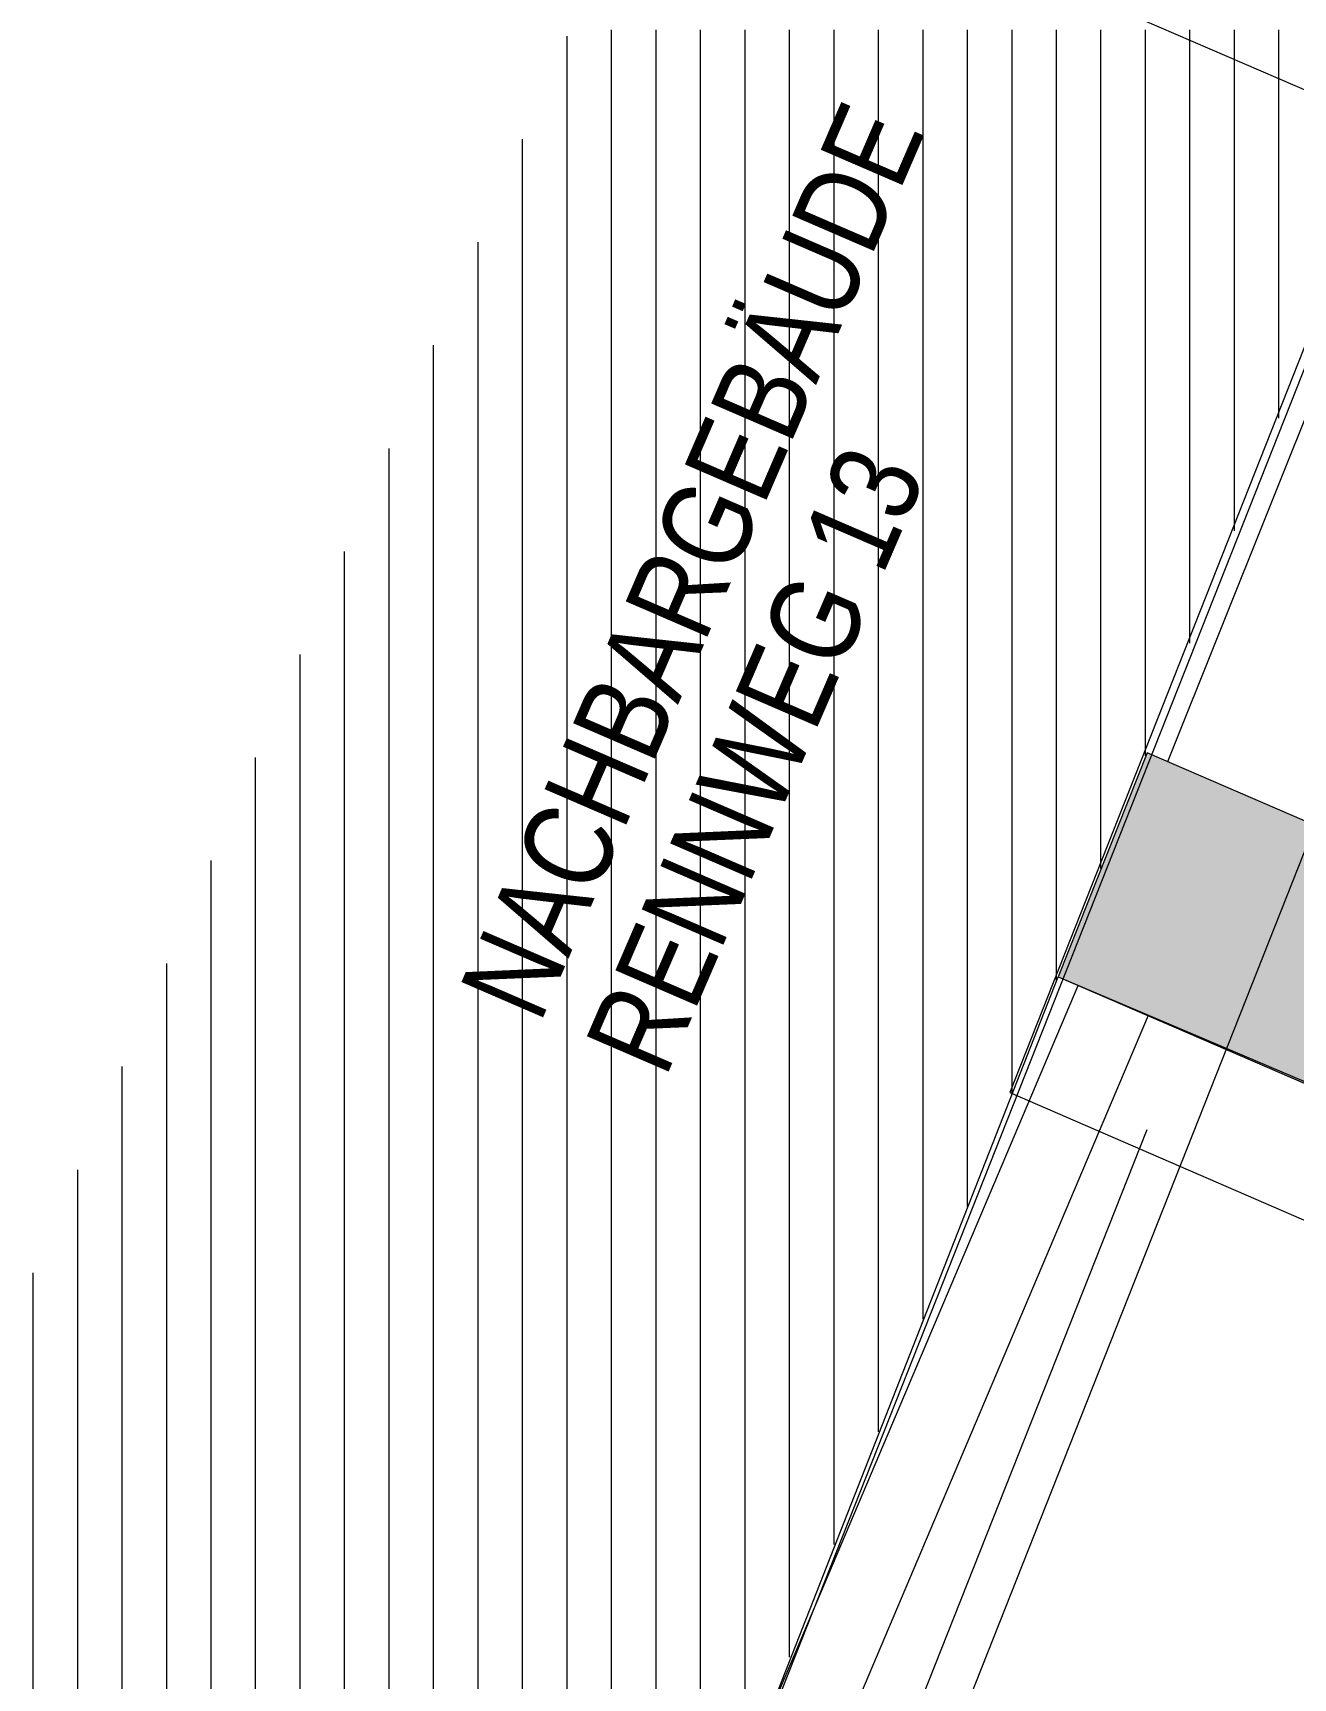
# Model space of a CAD drawing. Header units: millimetres. Extents: x 12535370 to 12566104, y 356204400 to 356234587.
# Drawn here: x 12538398 to 12541231, y 356216481 to 356220176 of the extents above; entities that cross this region are included whole.
import ezdxf
from ezdxf.enums import TextEntityAlignment as Align

# ---------------------------------------------------------------- set-up
doc = ezdxf.new("R2010")
doc.units = ezdxf.units.MM
doc.header["$MEASUREMENT"] = 0
doc.linetypes.add('Dot & Dashed', pattern=[6702.78, 3527.78, -1763.89, 0, -1411.11])
for name, color, linetype in [('New_015 Innenwände', 7, 'Continuous'), ('New_035 Decken', 7, 'Continuous'), ('New_045 Dachkonstruktionen', 7, 'Continuous'), ('New_290 Raster _ Achsen', 7, 'Continuous')]:
    doc.layers.add(name, color=color, linetype=linetype)
for name, color, linetype, lineweight in [('New_015 Innenwände_Pen_No__1', 7, 'Continuous', 13), ('New_035 Decken_Pen_No__1', 7, 'Continuous', 13), ('New_045 Dachkonstruktionen_Pen_No__1', 7, 'Continuous', 13), ('New_255 Plangrafiken_Pen_No__1', 7, 'Continuous', 13), ('New_255 Plangrafiken_Pen_No__39', 8, 'Continuous', 13), ('New_290 Raster _ Achsen_Pen_No__108', 7, 'Continuous', 13)]:
    doc.layers.add(name, color=color, linetype=linetype, lineweight=lineweight)
doc.layers.add('New_255 Plangrafiken_Pen_No__38', color=253, linetype='Continuous', lineweight=13, true_color=0xa2a2a2)
doc.styles.add('GENERATED_STYLE_1', font='arial.ttf')
doc.styles.add('GENERATED_STYLE_2', font='arial.ttf', dxfattribs={"width": 0.8})

# ---------------------------------------------------------------- blocks, each defined once
blk = doc.blocks.new('Slab_1', base_point=(12543125.7, 356224199.6))
at = {"layer": 'New_035 Decken_Pen_No__1', "color": 7, "linetype": 'Continuous', "lineweight": 13, "flags": 128}
blk.add_lwpolyline([(12543125.7, 356224199.6), (12540594.4, 356217796.1), (12557109.9, 356210638.6), (12555849.5, 356218685.3), (12550386.1, 356221050.3), (12550289.5, 356221565.4), (12549847.3, 356224376.9), (12547550.8, 356225368.9), (12546427.5, 356222768.6)], close=True, dxfattribs=at)
blk = doc.blocks.new('Wall_1', base_point=(12539105, 356213987.7))
at = {"layer": 'New_015 Innenwände_Pen_No__1', "color": 7, "linetype": 'Continuous', "lineweight": 13, "flags": 128}
for points in [[(12544625.9, 356227939.6), (12539105, 356213987.7)], [(12539477, 356213840.5), (12544997.9, 356227792.4)]]:
    blk.add_lwpolyline(points, dxfattribs=at)
blk = doc.blocks.new('*X16', base_point=(12240439.2, 356160438.4))
at = {"layer": 'New_255 Plangrafiken_Pen_No__39', "color": 8, "linetype": 'Continuous', "lineweight": 13}
for p, q in [((12539698.2, 356220183.6), (12539698.2, 356219933.6)), ((12539698.2, 356220183.6), (12539698.2, 356219933.6)), ((12539798.2, 356220183.6), (12539798.2, 356219933.6)), ((12539798.2, 356220183.6), (12539798.2, 356219933.6)), ((12539898.2, 356220183.6), (12539898.2, 356219933.6)), ((12539898.2, 356220183.6), (12539898.2, 356219933.6)), ((12539998.2, 356220183.6), (12539998.2, 356219933.6)), ((12539998.2, 356220183.6), (12539998.2, 356219933.6)), ((12540098.2, 356220183.6), (12540098.2, 356219933.6)), ((12540098.2, 356220183.6), (12540098.2, 356219933.6)), ((12540198.2, 356220183.6), (12540198.2, 356219933.6)), ((12540198.2, 356220183.6), (12540198.2, 356219933.6)), ((12540298.2, 356220183.6), (12540298.2, 356219933.6)), ((12540298.2, 356220183.6), (12540298.2, 356219933.6)), ((12540398.2, 356220183.6), (12540398.2, 356219933.6)), ((12540398.2, 356220183.6), (12540398.2, 356219933.6)), ((12540498.2, 356220183.6), (12540498.2, 356219933.6)), ((12540498.2, 356220183.6), (12540498.2, 356219933.6)), ((12540598.2, 356220183.6), (12540598.2, 356219933.6)), ((12540598.2, 356220183.6), (12540598.2, 356219933.6)), ((12540698.2, 356220183.6), (12540698.2, 356219933.6)), ((12540698.2, 356220183.6), (12540698.2, 356219933.6)), ((12540798.2, 356220183.6), (12540798.2, 356219933.6)), ((12540798.2, 356220183.6), (12540798.2, 356219933.6)), ((12540898.2, 356220183.6), (12540898.2, 356219933.6)), ((12540898.2, 356220183.6), (12540898.2, 356219933.6)), ((12540998.2, 356220183.6), (12540998.2, 356219933.6)), ((12540998.2, 356220183.6), (12540998.2, 356219933.6)), ((12541098.2, 356220183.6), (12541098.2, 356219933.6)), ((12541098.2, 356220183.6), (12541098.2, 356219933.6)), ((12541198.2, 356220183.6), (12541198.2, 356219933.6)), ((12541198.2, 356220183.6), (12541198.2, 356219933.6)), ((12539598.2, 356220169.2), (12539598.2, 356219933.6)), ((12539598.2, 356220169.2), (12539598.2, 356219933.6)), ((12539498.2, 356219937.7), (12539498.2, 356219933.6)), ((12539498.2, 356219937.7), (12539498.2, 356219933.6)), ((12539498.2, 356219933.6), (12539498.2, 356219683.6)), ((12539498.2, 356219933.6), (12539498.2, 356219683.6)), ((12539598.2, 356219933.6), (12539598.2, 356219683.6)), ((12539598.2, 356219933.6), (12539598.2, 356219683.6)), ((12539698.2, 356219933.6), (12539698.2, 356219683.6)), ((12539698.2, 356219933.6), (12539698.2, 356219683.6)), ((12539798.2, 356219933.6), (12539798.2, 356219683.6)), ((12539798.2, 356219933.6), (12539798.2, 356219683.6)), ((12539898.2, 356219933.6), (12539898.2, 356219683.6)), ((12539898.2, 356219933.6), (12539898.2, 356219683.6)), ((12539998.2, 356219933.6), (12539998.2, 356219683.6)), ((12539998.2, 356219933.6), (12539998.2, 356219683.6)), ((12540098.2, 356219933.6), (12540098.2, 356219683.6)), ((12540098.2, 356219933.6), (12540098.2, 356219683.6)), ((12540198.2, 356219933.6), (12540198.2, 356219683.6)), ((12540198.2, 356219933.6), (12540198.2, 356219683.6)), ((12540298.2, 356219933.6), (12540298.2, 356219683.6)), ((12540298.2, 356219933.6), (12540298.2, 356219683.6)), ((12540398.2, 356219933.6), (12540398.2, 356219683.6)), ((12540398.2, 356219933.6), (12540398.2, 356219683.6)), ((12540498.2, 356219933.6), (12540498.2, 356219683.6)), ((12540498.2, 356219933.6), (12540498.2, 356219683.6)), ((12540598.2, 356219933.6), (12540598.2, 356219683.6)), ((12540598.2, 356219933.6), (12540598.2, 356219683.6)), ((12540698.2, 356219933.6), (12540698.2, 356219683.6)), ((12540698.2, 356219933.6), (12540698.2, 356219683.6)), ((12540798.2, 356219933.6), (12540798.2, 356219683.6)), ((12540798.2, 356219933.6), (12540798.2, 356219683.6)), ((12540898.2, 356219933.6), (12540898.2, 356219683.6)), ((12540898.2, 356219933.6), (12540898.2, 356219683.6)), ((12540998.2, 356219933.6), (12540998.2, 356219683.6)), ((12540998.2, 356219933.6), (12540998.2, 356219683.6)), ((12541098.2, 356219933.6), (12541098.2, 356219683.6)), ((12541098.2, 356219933.6), (12541098.2, 356219683.6)), ((12541198.2, 356219933.6), (12541198.2, 356219683.6)), ((12541198.2, 356219933.6), (12541198.2, 356219683.6)), ((12539398.2, 356219706.2), (12539398.2, 356219683.6)), ((12539398.2, 356219706.2), (12539398.2, 356219683.6)), ((12539398.2, 356219683.6), (12539398.2, 356219433.6)), ((12539398.2, 356219683.6), (12539398.2, 356219433.6)), ((12539498.2, 356219683.6), (12539498.2, 356219433.6)), ((12539498.2, 356219683.6), (12539498.2, 356219433.6)), ((12539598.2, 356219683.6), (12539598.2, 356219433.6)), ((12539598.2, 356219683.6), (12539598.2, 356219433.6)), ((12539698.2, 356219683.6), (12539698.2, 356219433.6)), ((12539698.2, 356219683.6), (12539698.2, 356219433.6)), ((12539798.2, 356219683.6), (12539798.2, 356219433.6)), ((12539798.2, 356219683.6), (12539798.2, 356219433.6)), ((12539898.2, 356219683.6), (12539898.2, 356219433.6)), ((12539898.2, 356219683.6), (12539898.2, 356219433.6)), ((12539998.2, 356219683.6), (12539998.2, 356219433.6)), ((12539998.2, 356219683.6), (12539998.2, 356219433.6)), ((12540098.2, 356219683.6), (12540098.2, 356219433.6)), ((12540098.2, 356219683.6), (12540098.2, 356219433.6)), ((12540198.2, 356219683.6), (12540198.2, 356219433.6)), ((12540198.2, 356219683.6), (12540198.2, 356219433.6)), ((12540298.2, 356219683.6), (12540298.2, 356219433.6)), ((12540298.2, 356219683.6), (12540298.2, 356219433.6)), ((12540398.2, 356219683.6), (12540398.2, 356219433.6)), ((12540398.2, 356219683.6), (12540398.2, 356219433.6)), ((12540498.2, 356219683.6), (12540498.2, 356219433.6)), ((12540498.2, 356219683.6), (12540498.2, 356219433.6)), ((12540598.2, 356219683.6), (12540598.2, 356219433.6)), ((12540598.2, 356219683.6), (12540598.2, 356219433.6)), ((12540698.2, 356219683.6), (12540698.2, 356219433.6)), ((12540698.2, 356219683.6), (12540698.2, 356219433.6)), ((12540798.2, 356219683.6), (12540798.2, 356219433.6)), ((12540798.2, 356219683.6), (12540798.2, 356219433.6)), ((12540898.2, 356219683.6), (12540898.2, 356219433.6)), ((12540898.2, 356219683.6), (12540898.2, 356219433.6)), ((12540998.2, 356219683.6), (12540998.2, 356219433.6)), ((12540998.2, 356219683.6), (12540998.2, 356219433.6)), ((12541098.2, 356219683.6), (12541098.2, 356219433.6)), ((12541098.2, 356219683.6), (12541098.2, 356219433.6)), ((12541198.2, 356219683.6), (12541198.2, 356219433.6)), ((12541198.2, 356219683.6), (12541198.2, 356219433.6)), ((12539298.2, 356219474.7), (12539298.2, 356219433.6)), ((12539298.2, 356219474.7), (12539298.2, 356219433.6)), ((12539298.2, 356219433.6), (12539298.2, 356219183.6)), ((12539298.2, 356219433.6), (12539298.2, 356219183.6)), ((12539398.2, 356219433.6), (12539398.2, 356219183.6)), ((12539398.2, 356219433.6), (12539398.2, 356219183.6)), ((12539498.2, 356219433.6), (12539498.2, 356219183.6)), ((12539498.2, 356219433.6), (12539498.2, 356219183.6)), ((12539598.2, 356219433.6), (12539598.2, 356219183.6)), ((12539598.2, 356219433.6), (12539598.2, 356219183.6)), ((12539698.2, 356219433.6), (12539698.2, 356219183.6)), ((12539698.2, 356219433.6), (12539698.2, 356219183.6)), ((12539798.2, 356219433.6), (12539798.2, 356219183.6)), ((12539798.2, 356219433.6), (12539798.2, 356219183.6)), ((12539898.2, 356219433.6), (12539898.2, 356219183.6)), ((12539898.2, 356219433.6), (12539898.2, 356219183.6)), ((12539998.2, 356219433.6), (12539998.2, 356219183.6)), ((12539998.2, 356219433.6), (12539998.2, 356219183.6)), ((12540098.2, 356219433.6), (12540098.2, 356219183.6)), ((12540098.2, 356219433.6), (12540098.2, 356219183.6)), ((12540198.2, 356219433.6), (12540198.2, 356219183.6)), ((12540198.2, 356219433.6), (12540198.2, 356219183.6)), ((12540298.2, 356219433.6), (12540298.2, 356219183.6)), ((12540298.2, 356219433.6), (12540298.2, 356219183.6)), ((12540398.2, 356219433.6), (12540398.2, 356219183.6)), ((12540398.2, 356219433.6), (12540398.2, 356219183.6)), ((12540498.2, 356219433.6), (12540498.2, 356219183.6)), ((12540498.2, 356219433.6), (12540498.2, 356219183.6)), ((12540598.2, 356219433.6), (12540598.2, 356219183.6)), ((12540598.2, 356219433.6), (12540598.2, 356219183.6)), ((12540698.2, 356219433.6), (12540698.2, 356219183.6)), ((12540698.2, 356219433.6), (12540698.2, 356219183.6)), ((12540798.2, 356219433.6), (12540798.2, 356219183.6)), ((12540798.2, 356219433.6), (12540798.2, 356219183.6)), ((12540898.2, 356219433.6), (12540898.2, 356219183.6)), ((12540898.2, 356219433.6), (12540898.2, 356219183.6)), ((12540998.2, 356219433.6), (12540998.2, 356219183.6)), ((12540998.2, 356219433.6), (12540998.2, 356219183.6)), ((12541098.2, 356219433.6), (12541098.2, 356219183.6)), ((12541098.2, 356219433.6), (12541098.2, 356219183.6)), ((12541198.2, 356219433.6), (12541198.2, 356219311.3)), ((12541198.2, 356219433.6), (12541198.2, 356219311.3)), ((12539198.2, 356219243.2), (12539198.2, 356219183.6)), ((12539198.2, 356219243.2), (12539198.2, 356219183.6)), ((12539198.2, 356219183.6), (12539198.2, 356218933.6)), ((12539198.2, 356219183.6), (12539198.2, 356218933.6)), ((12539298.2, 356219183.6), (12539298.2, 356218933.6)), ((12539298.2, 356219183.6), (12539298.2, 356218933.6)), ((12539398.2, 356219183.6), (12539398.2, 356218933.6)), ((12539398.2, 356219183.6), (12539398.2, 356218933.6)), ((12539498.2, 356219183.6), (12539498.2, 356218933.6)), ((12539498.2, 356219183.6), (12539498.2, 356218933.6)), ((12539598.2, 356219183.6), (12539598.2, 356218933.6)), ((12539598.2, 356219183.6), (12539598.2, 356218933.6)), ((12539698.2, 356219183.6), (12539698.2, 356218933.6)), ((12539698.2, 356219183.6), (12539698.2, 356218933.6)), ((12539798.2, 356219183.6), (12539798.2, 356218933.6)), ((12539798.2, 356219183.6), (12539798.2, 356218933.6)), ((12539898.2, 356219183.6), (12539898.2, 356218933.6)), ((12539898.2, 356219183.6), (12539898.2, 356218933.6)), ((12539998.2, 356219183.6), (12539998.2, 356218933.6)), ((12539998.2, 356219183.6), (12539998.2, 356218933.6)), ((12540098.2, 356219183.6), (12540098.2, 356218933.6)), ((12540098.2, 356219183.6), (12540098.2, 356218933.6)), ((12540198.2, 356219183.6), (12540198.2, 356218933.6)), ((12540198.2, 356219183.6), (12540198.2, 356218933.6)), ((12540298.2, 356219183.6), (12540298.2, 356218933.6)), ((12540298.2, 356219183.6), (12540298.2, 356218933.6)), ((12540398.2, 356219183.6), (12540398.2, 356218933.6)), ((12540398.2, 356219183.6), (12540398.2, 356218933.6)), ((12540498.2, 356219183.6), (12540498.2, 356218933.6)), ((12540498.2, 356219183.6), (12540498.2, 356218933.6)), ((12540598.2, 356219183.6), (12540598.2, 356218933.6)), ((12540598.2, 356219183.6), (12540598.2, 356218933.6)), ((12540698.2, 356219183.6), (12540698.2, 356218933.6)), ((12540698.2, 356219183.6), (12540698.2, 356218933.6)), ((12540798.2, 356219183.6), (12540798.2, 356218933.6)), ((12540798.2, 356219183.6), (12540798.2, 356218933.6)), ((12540898.2, 356219183.6), (12540898.2, 356218933.6)), ((12540898.2, 356219183.6), (12540898.2, 356218933.6)), ((12540998.2, 356219183.6), (12540998.2, 356218933.6)), ((12540998.2, 356219183.6), (12540998.2, 356218933.6)), ((12541098.2, 356219183.6), (12541098.2, 356219058.2)), ((12541098.2, 356219183.6), (12541098.2, 356219058.2)), ((12539098.2, 356219011.7), (12539098.2, 356218933.6)), ((12539098.2, 356219011.7), (12539098.2, 356218933.6)), ((12539098.2, 356218933.6), (12539098.2, 356218683.6)), ((12539098.2, 356218933.6), (12539098.2, 356218683.6)), ((12539198.2, 356218933.6), (12539198.2, 356218683.6)), ((12539198.2, 356218933.6), (12539198.2, 356218683.6)), ((12539298.2, 356218933.6), (12539298.2, 356218683.6)), ((12539298.2, 356218933.6), (12539298.2, 356218683.6)), ((12539398.2, 356218933.6), (12539398.2, 356218683.6)), ((12539398.2, 356218933.6), (12539398.2, 356218683.6)), ((12539498.2, 356218933.6), (12539498.2, 356218683.6)), ((12539498.2, 356218933.6), (12539498.2, 356218683.6)), ((12539598.2, 356218933.6), (12539598.2, 356218683.6)), ((12539598.2, 356218933.6), (12539598.2, 356218683.6)), ((12539698.2, 356218933.6), (12539698.2, 356218683.6)), ((12539698.2, 356218933.6), (12539698.2, 356218683.6)), ((12539798.2, 356218933.6), (12539798.2, 356218683.6)), ((12539798.2, 356218933.6), (12539798.2, 356218683.6)), ((12539898.2, 356218933.6), (12539898.2, 356218683.6)), ((12539898.2, 356218933.6), (12539898.2, 356218683.6)), ((12539998.2, 356218933.6), (12539998.2, 356218683.6)), ((12539998.2, 356218933.6), (12539998.2, 356218683.6)), ((12540098.2, 356218933.6), (12540098.2, 356218683.6)), ((12540098.2, 356218933.6), (12540098.2, 356218683.6)), ((12540198.2, 356218933.6), (12540198.2, 356218683.6)), ((12540198.2, 356218933.6), (12540198.2, 356218683.6)), ((12540298.2, 356218933.6), (12540298.2, 356218683.6)), ((12540298.2, 356218933.6), (12540298.2, 356218683.6)), ((12540398.2, 356218933.6), (12540398.2, 356218683.6)), ((12540398.2, 356218933.6), (12540398.2, 356218683.6)), ((12540498.2, 356218933.6), (12540498.2, 356218683.6)), ((12540498.2, 356218933.6), (12540498.2, 356218683.6)), ((12540598.2, 356218933.6), (12540598.2, 356218683.6)), ((12540598.2, 356218933.6), (12540598.2, 356218683.6)), ((12540698.2, 356218933.6), (12540698.2, 356218683.6)), ((12540698.2, 356218933.6), (12540698.2, 356218683.6)), ((12540798.2, 356218933.6), (12540798.2, 356218683.6)), ((12540798.2, 356218933.6), (12540798.2, 356218683.6)), ((12540898.2, 356218933.6), (12540898.2, 356218683.6)), ((12540898.2, 356218933.6), (12540898.2, 356218683.6)), ((12540998.2, 356218933.6), (12540998.2, 356218805.2)), ((12540998.2, 356218933.6), (12540998.2, 356218805.2)), ((12538998.2, 356218780.2), (12538998.2, 356218683.6)), ((12538998.2, 356218780.2), (12538998.2, 356218683.6)), ((12538998.2, 356218683.6), (12538998.2, 356218433.6)), ((12538998.2, 356218683.6), (12538998.2, 356218433.6)), ((12539098.2, 356218683.6), (12539098.2, 356218433.6)), ((12539098.2, 356218683.6), (12539098.2, 356218433.6)), ((12539198.2, 356218683.6), (12539198.2, 356218433.6)), ((12539198.2, 356218683.6), (12539198.2, 356218433.6)), ((12539298.2, 356218683.6), (12539298.2, 356218433.6)), ((12539298.2, 356218683.6), (12539298.2, 356218433.6)), ((12539398.2, 356218683.6), (12539398.2, 356218433.6)), ((12539398.2, 356218683.6), (12539398.2, 356218433.6)), ((12539498.2, 356218683.6), (12539498.2, 356218433.6)), ((12539498.2, 356218683.6), (12539498.2, 356218433.6)), ((12539598.2, 356218683.6), (12539598.2, 356218433.6)), ((12539598.2, 356218683.6), (12539598.2, 356218433.6)), ((12539698.2, 356218683.6), (12539698.2, 356218433.6)), ((12539698.2, 356218683.6), (12539698.2, 356218433.6)), ((12539798.2, 356218683.6), (12539798.2, 356218433.6)), ((12539798.2, 356218683.6), (12539798.2, 356218433.6)), ((12539898.2, 356218683.6), (12539898.2, 356218433.6)), ((12539898.2, 356218683.6), (12539898.2, 356218433.6)), ((12539998.2, 356218683.6), (12539998.2, 356218433.6)), ((12539998.2, 356218683.6), (12539998.2, 356218433.6)), ((12540098.2, 356218683.6), (12540098.2, 356218433.6)), ((12540098.2, 356218683.6), (12540098.2, 356218433.6)), ((12540198.2, 356218683.6), (12540198.2, 356218433.6)), ((12540198.2, 356218683.6), (12540198.2, 356218433.6)), ((12540298.2, 356218683.6), (12540298.2, 356218433.6)), ((12540298.2, 356218683.6), (12540298.2, 356218433.6)), ((12540398.2, 356218683.6), (12540398.2, 356218433.6)), ((12540398.2, 356218683.6), (12540398.2, 356218433.6)), ((12540498.2, 356218683.6), (12540498.2, 356218433.6)), ((12540498.2, 356218683.6), (12540498.2, 356218433.6)), ((12540598.2, 356218683.6), (12540598.2, 356218433.6)), ((12540598.2, 356218683.6), (12540598.2, 356218433.6)), ((12540698.2, 356218683.6), (12540698.2, 356218433.6)), ((12540698.2, 356218683.6), (12540698.2, 356218433.6)), ((12540798.2, 356218683.6), (12540798.2, 356218433.6)), ((12540798.2, 356218683.6), (12540798.2, 356218433.6)), ((12540898.2, 356218683.6), (12540898.2, 356218552.1)), ((12540898.2, 356218683.6), (12540898.2, 356218552.1)), ((12538898.2, 356218548.7), (12538898.2, 356218433.6)), ((12538898.2, 356218548.7), (12538898.2, 356218433.6)), ((12538898.2, 356218433.6), (12538898.2, 356218183.6)), ((12538898.2, 356218433.6), (12538898.2, 356218183.6)), ((12538998.2, 356218433.6), (12538998.2, 356218183.6)), ((12538998.2, 356218433.6), (12538998.2, 356218183.6)), ((12539098.2, 356218433.6), (12539098.2, 356218183.6)), ((12539098.2, 356218433.6), (12539098.2, 356218183.6)), ((12539198.2, 356218433.6), (12539198.2, 356218183.6)), ((12539198.2, 356218433.6), (12539198.2, 356218183.6)), ((12539298.2, 356218433.6), (12539298.2, 356218183.6)), ((12539298.2, 356218433.6), (12539298.2, 356218183.6)), ((12539398.2, 356218433.6), (12539398.2, 356218183.6)), ((12539398.2, 356218433.6), (12539398.2, 356218183.6)), ((12539498.2, 356218433.6), (12539498.2, 356218183.6)), ((12539498.2, 356218433.6), (12539498.2, 356218183.6)), ((12539598.2, 356218433.6), (12539598.2, 356218183.6)), ((12539598.2, 356218433.6), (12539598.2, 356218183.6)), ((12539698.2, 356218433.6), (12539698.2, 356218183.6)), ((12539698.2, 356218433.6), (12539698.2, 356218183.6)), ((12539798.2, 356218433.6), (12539798.2, 356218183.6)), ((12539798.2, 356218433.6), (12539798.2, 356218183.6)), ((12539898.2, 356218433.6), (12539898.2, 356218183.6)), ((12539898.2, 356218433.6), (12539898.2, 356218183.6)), ((12539998.2, 356218433.6), (12539998.2, 356218183.6)), ((12539998.2, 356218433.6), (12539998.2, 356218183.6)), ((12540098.2, 356218433.6), (12540098.2, 356218183.6)), ((12540098.2, 356218433.6), (12540098.2, 356218183.6)), ((12540198.2, 356218433.6), (12540198.2, 356218183.6)), ((12540198.2, 356218433.6), (12540198.2, 356218183.6)), ((12540298.2, 356218433.6), (12540298.2, 356218183.6)), ((12540298.2, 356218433.6), (12540298.2, 356218183.6)), ((12540398.2, 356218433.6), (12540398.2, 356218183.6)), ((12540398.2, 356218433.6), (12540398.2, 356218183.6)), ((12540498.2, 356218433.6), (12540498.2, 356218183.6)), ((12540498.2, 356218433.6), (12540498.2, 356218183.6)), ((12540598.2, 356218433.6), (12540598.2, 356218183.6)), ((12540598.2, 356218433.6), (12540598.2, 356218183.6)), ((12540698.2, 356218433.6), (12540698.2, 356218183.6)), ((12540698.2, 356218433.6), (12540698.2, 356218183.6)), ((12540798.2, 356218433.6), (12540798.2, 356218299.1)), ((12540798.2, 356218433.6), (12540798.2, 356218299.1)), ((12538798.2, 356218317.2), (12538798.2, 356218183.6)), ((12538798.2, 356218317.2), (12538798.2, 356218183.6)), ((12538798.2, 356218183.6), (12538798.2, 356217933.6)), ((12538798.2, 356218183.6), (12538798.2, 356217933.6)), ((12538898.2, 356218183.6), (12538898.2, 356217933.6)), ((12538898.2, 356218183.6), (12538898.2, 356217933.6)), ((12538998.2, 356218183.6), (12538998.2, 356217933.6)), ((12538998.2, 356218183.6), (12538998.2, 356217933.6)), ((12539098.2, 356218183.6), (12539098.2, 356217933.6)), ((12539098.2, 356218183.6), (12539098.2, 356217933.6)), ((12539198.2, 356218183.6), (12539198.2, 356217933.6)), ((12539198.2, 356218183.6), (12539198.2, 356217933.6)), ((12539298.2, 356218183.6), (12539298.2, 356217933.6)), ((12539298.2, 356218183.6), (12539298.2, 356217933.6)), ((12539398.2, 356218183.6), (12539398.2, 356217933.6)), ((12539398.2, 356218183.6), (12539398.2, 356217933.6)), ((12539498.2, 356218183.6), (12539498.2, 356217933.6)), ((12539498.2, 356218183.6), (12539498.2, 356217933.6)), ((12539598.2, 356218183.6), (12539598.2, 356217933.6)), ((12539598.2, 356218183.6), (12539598.2, 356217933.6)), ((12539698.2, 356218183.6), (12539698.2, 356217933.6)), ((12539698.2, 356218183.6), (12539698.2, 356217933.6)), ((12539798.2, 356218183.6), (12539798.2, 356217933.6)), ((12539798.2, 356218183.6), (12539798.2, 356217933.6)), ((12539898.2, 356218183.6), (12539898.2, 356217933.6)), ((12539898.2, 356218183.6), (12539898.2, 356217933.6)), ((12539998.2, 356218183.6), (12539998.2, 356217933.6)), ((12539998.2, 356218183.6), (12539998.2, 356217933.6)), ((12540098.2, 356218183.6), (12540098.2, 356217933.6)), ((12540098.2, 356218183.6), (12540098.2, 356217933.6)), ((12540198.2, 356218183.6), (12540198.2, 356217933.6)), ((12540198.2, 356218183.6), (12540198.2, 356217933.6)), ((12540298.2, 356218183.6), (12540298.2, 356217933.6)), ((12540298.2, 356218183.6), (12540298.2, 356217933.6)), ((12540398.2, 356218183.6), (12540398.2, 356217933.6)), ((12540398.2, 356218183.6), (12540398.2, 356217933.6)), ((12540498.2, 356218183.6), (12540498.2, 356217933.6)), ((12540498.2, 356218183.6), (12540498.2, 356217933.6)), ((12540598.2, 356218183.6), (12540598.2, 356217933.6)), ((12540598.2, 356218183.6), (12540598.2, 356217933.6)), ((12540698.2, 356218183.6), (12540698.2, 356218046)), ((12540698.2, 356218183.6), (12540698.2, 356218046)), ((12538698.2, 356218085.7), (12538698.2, 356217933.6)), ((12538698.2, 356218085.7), (12538698.2, 356217933.6)), ((12538698.2, 356217933.6), (12538698.2, 356217683.6)), ((12538698.2, 356217933.6), (12538698.2, 356217683.6)), ((12538798.2, 356217933.6), (12538798.2, 356217683.6)), ((12538798.2, 356217933.6), (12538798.2, 356217683.6)), ((12538898.2, 356217933.6), (12538898.2, 356217683.6)), ((12538898.2, 356217933.6), (12538898.2, 356217683.6)), ((12538998.2, 356217933.6), (12538998.2, 356217683.6)), ((12538998.2, 356217933.6), (12538998.2, 356217683.6)), ((12539098.2, 356217933.6), (12539098.2, 356217683.6)), ((12539098.2, 356217933.6), (12539098.2, 356217683.6)), ((12539198.2, 356217933.6), (12539198.2, 356217683.6)), ((12539198.2, 356217933.6), (12539198.2, 356217683.6)), ((12539298.2, 356217933.6), (12539298.2, 356217683.6)), ((12539298.2, 356217933.6), (12539298.2, 356217683.6)), ((12539398.2, 356217933.6), (12539398.2, 356217683.6)), ((12539398.2, 356217933.6), (12539398.2, 356217683.6)), ((12539498.2, 356217933.6), (12539498.2, 356217683.6)), ((12539498.2, 356217933.6), (12539498.2, 356217683.6)), ((12539598.2, 356217933.6), (12539598.2, 356217683.6)), ((12539598.2, 356217933.6), (12539598.2, 356217683.6)), ((12539698.2, 356217933.6), (12539698.2, 356217683.6)), ((12539698.2, 356217933.6), (12539698.2, 356217683.6)), ((12539798.2, 356217933.6), (12539798.2, 356217683.6)), ((12539798.2, 356217933.6), (12539798.2, 356217683.6)), ((12539898.2, 356217933.6), (12539898.2, 356217683.6)), ((12539898.2, 356217933.6), (12539898.2, 356217683.6)), ((12539998.2, 356217933.6), (12539998.2, 356217683.6)), ((12539998.2, 356217933.6), (12539998.2, 356217683.6)), ((12540098.2, 356217933.6), (12540098.2, 356217683.6)), ((12540098.2, 356217933.6), (12540098.2, 356217683.6)), ((12540198.2, 356217933.6), (12540198.2, 356217683.6)), ((12540198.2, 356217933.6), (12540198.2, 356217683.6)), ((12540298.2, 356217933.6), (12540298.2, 356217683.6)), ((12540298.2, 356217933.6), (12540298.2, 356217683.6)), ((12540398.2, 356217933.6), (12540398.2, 356217683.6)), ((12540398.2, 356217933.6), (12540398.2, 356217683.6)), ((12540498.2, 356217933.6), (12540498.2, 356217683.6)), ((12540498.2, 356217933.6), (12540498.2, 356217683.6)), ((12540598.2, 356217933.6), (12540598.2, 356217793)), ((12540598.2, 356217933.6), (12540598.2, 356217793)), ((12538598.2, 356217854.3), (12538598.2, 356217683.6)), ((12538598.2, 356217854.3), (12538598.2, 356217683.6)), ((12538598.2, 356217683.6), (12538598.2, 356217433.6)), ((12538598.2, 356217683.6), (12538598.2, 356217433.6)), ((12538698.2, 356217683.6), (12538698.2, 356217433.6)), ((12538698.2, 356217683.6), (12538698.2, 356217433.6)), ((12538798.2, 356217683.6), (12538798.2, 356217433.6)), ((12538798.2, 356217683.6), (12538798.2, 356217433.6)), ((12538898.2, 356217683.6), (12538898.2, 356217433.6)), ((12538898.2, 356217683.6), (12538898.2, 356217433.6)), ((12538998.2, 356217683.6), (12538998.2, 356217433.6)), ((12538998.2, 356217683.6), (12538998.2, 356217433.6)), ((12539098.2, 356217683.6), (12539098.2, 356217433.6)), ((12539098.2, 356217683.6), (12539098.2, 356217433.6)), ((12539198.2, 356217683.6), (12539198.2, 356217433.6)), ((12539198.2, 356217683.6), (12539198.2, 356217433.6)), ((12539298.2, 356217683.6), (12539298.2, 356217433.6)), ((12539298.2, 356217683.6), (12539298.2, 356217433.6)), ((12539398.2, 356217683.6), (12539398.2, 356217433.6)), ((12539398.2, 356217683.6), (12539398.2, 356217433.6)), ((12539498.2, 356217683.6), (12539498.2, 356217433.6)), ((12539498.2, 356217683.6), (12539498.2, 356217433.6)), ((12539598.2, 356217683.6), (12539598.2, 356217433.6)), ((12539598.2, 356217683.6), (12539598.2, 356217433.6)), ((12539698.2, 356217683.6), (12539698.2, 356217433.6)), ((12539698.2, 356217683.6), (12539698.2, 356217433.6)), ((12539798.2, 356217683.6), (12539798.2, 356217433.6)), ((12539798.2, 356217683.6), (12539798.2, 356217433.6)), ((12539898.2, 356217683.6), (12539898.2, 356217433.6)), ((12539898.2, 356217683.6), (12539898.2, 356217433.6)), ((12539998.2, 356217683.6), (12539998.2, 356217433.6)), ((12539998.2, 356217683.6), (12539998.2, 356217433.6)), ((12540098.2, 356217683.6), (12540098.2, 356217433.6)), ((12540098.2, 356217683.6), (12540098.2, 356217433.6)), ((12540198.2, 356217683.6), (12540198.2, 356217433.6)), ((12540198.2, 356217683.6), (12540198.2, 356217433.6)), ((12540298.2, 356217683.6), (12540298.2, 356217433.6)), ((12540298.2, 356217683.6), (12540298.2, 356217433.6)), ((12540398.2, 356217683.6), (12540398.2, 356217433.6)), ((12540398.2, 356217683.6), (12540398.2, 356217433.6)), ((12540498.2, 356217683.6), (12540498.2, 356217539.9)), ((12540498.2, 356217683.6), (12540498.2, 356217539.9)), ((12538498.2, 356217622.8), (12538498.2, 356217433.6)), ((12538498.2, 356217622.8), (12538498.2, 356217433.6)), ((12538498.2, 356217433.6), (12538498.2, 356217183.6)), ((12538498.2, 356217433.6), (12538498.2, 356217183.6)), ((12538598.2, 356217433.6), (12538598.2, 356217183.6)), ((12538598.2, 356217433.6), (12538598.2, 356217183.6)), ((12538698.2, 356217433.6), (12538698.2, 356217183.6)), ((12538698.2, 356217433.6), (12538698.2, 356217183.6)), ((12538798.2, 356217433.6), (12538798.2, 356217183.6)), ((12538798.2, 356217433.6), (12538798.2, 356217183.6)), ((12538898.2, 356217433.6), (12538898.2, 356217183.6)), ((12538898.2, 356217433.6), (12538898.2, 356217183.6)), ((12538998.2, 356217433.6), (12538998.2, 356217183.6)), ((12538998.2, 356217433.6), (12538998.2, 356217183.6)), ((12539098.2, 356217433.6), (12539098.2, 356217183.6)), ((12539098.2, 356217433.6), (12539098.2, 356217183.6)), ((12539198.2, 356217433.6), (12539198.2, 356217183.6)), ((12539198.2, 356217433.6), (12539198.2, 356217183.6)), ((12539298.2, 356217433.6), (12539298.2, 356217183.6)), ((12539298.2, 356217433.6), (12539298.2, 356217183.6)), ((12539398.2, 356217433.6), (12539398.2, 356217183.6)), ((12539398.2, 356217433.6), (12539398.2, 356217183.6)), ((12539498.2, 356217433.6), (12539498.2, 356217183.6)), ((12539498.2, 356217433.6), (12539498.2, 356217183.6)), ((12539598.2, 356217433.6), (12539598.2, 356217183.6)), ((12539598.2, 356217433.6), (12539598.2, 356217183.6)), ((12539698.2, 356217433.6), (12539698.2, 356217183.6)), ((12539698.2, 356217433.6), (12539698.2, 356217183.6)), ((12539798.2, 356217433.6), (12539798.2, 356217183.6)), ((12539798.2, 356217433.6), (12539798.2, 356217183.6)), ((12539898.2, 356217433.6), (12539898.2, 356217183.6)), ((12539898.2, 356217433.6), (12539898.2, 356217183.6)), ((12539998.2, 356217433.6), (12539998.2, 356217183.6)), ((12539998.2, 356217433.6), (12539998.2, 356217183.6)), ((12540098.2, 356217433.6), (12540098.2, 356217183.6)), ((12540098.2, 356217433.6), (12540098.2, 356217183.6)), ((12540198.2, 356217433.6), (12540198.2, 356217183.6)), ((12540198.2, 356217433.6), (12540198.2, 356217183.6)), ((12540298.2, 356217433.6), (12540298.2, 356217183.6)), ((12540298.2, 356217433.6), (12540298.2, 356217183.6)), ((12540398.2, 356217433.6), (12540398.2, 356217286.9)), ((12540398.2, 356217433.6), (12540398.2, 356217286.9)), ((12538398.2, 356217391.3), (12538398.2, 356217183.6)), ((12538398.2, 356217391.3), (12538398.2, 356217183.6)), ((12538398.2, 356217183.6), (12538398.2, 356216933.6)), ((12538398.2, 356217183.6), (12538398.2, 356216933.6)), ((12538498.2, 356217183.6), (12538498.2, 356216933.6)), ((12538498.2, 356217183.6), (12538498.2, 356216933.6)), ((12538598.2, 356217183.6), (12538598.2, 356216933.6)), ((12538598.2, 356217183.6), (12538598.2, 356216933.6)), ((12538698.2, 356217183.6), (12538698.2, 356216933.6)), ((12538698.2, 356217183.6), (12538698.2, 356216933.6)), ((12538798.2, 356217183.6), (12538798.2, 356216933.6)), ((12538798.2, 356217183.6), (12538798.2, 356216933.6)), ((12538898.2, 356217183.6), (12538898.2, 356216933.6)), ((12538898.2, 356217183.6), (12538898.2, 356216933.6)), ((12538998.2, 356217183.6), (12538998.2, 356216933.6)), ((12538998.2, 356217183.6), (12538998.2, 356216933.6)), ((12539098.2, 356217183.6), (12539098.2, 356216933.6)), ((12539098.2, 356217183.6), (12539098.2, 356216933.6)), ((12539198.2, 356217183.6), (12539198.2, 356216933.6)), ((12539198.2, 356217183.6), (12539198.2, 356216933.6)), ((12539298.2, 356217183.6), (12539298.2, 356216933.6)), ((12539298.2, 356217183.6), (12539298.2, 356216933.6)), ((12539398.2, 356217183.6), (12539398.2, 356216933.6)), ((12539398.2, 356217183.6), (12539398.2, 356216933.6)), ((12539498.2, 356217183.6), (12539498.2, 356216933.6)), ((12539498.2, 356217183.6), (12539498.2, 356216933.6)), ((12539598.2, 356217183.6), (12539598.2, 356216933.6)), ((12539598.2, 356217183.6), (12539598.2, 356216933.6)), ((12539698.2, 356217183.6), (12539698.2, 356216933.6)), ((12539698.2, 356217183.6), (12539698.2, 356216933.6)), ((12539798.2, 356217183.6), (12539798.2, 356216933.6)), ((12539798.2, 356217183.6), (12539798.2, 356216933.6)), ((12539898.2, 356217183.6), (12539898.2, 356216933.6)), ((12539898.2, 356217183.6), (12539898.2, 356216933.6)), ((12539998.2, 356217183.6), (12539998.2, 356216933.6)), ((12539998.2, 356217183.6), (12539998.2, 356216933.6)), ((12540098.2, 356217183.6), (12540098.2, 356216933.6)), ((12540098.2, 356217183.6), (12540098.2, 356216933.6)), ((12540198.2, 356217183.6), (12540198.2, 356216933.6)), ((12540198.2, 356217183.6), (12540198.2, 356216933.6)), ((12540298.2, 356217183.6), (12540298.2, 356217033.8)), ((12540298.2, 356217183.6), (12540298.2, 356217033.8)), ((12538398.2, 356216933.6), (12538398.2, 356216683.6)), ((12538398.2, 356216933.6), (12538398.2, 356216683.6)), ((12538498.2, 356216933.6), (12538498.2, 356216683.6)), ((12538498.2, 356216933.6), (12538498.2, 356216683.6)), ((12538598.2, 356216933.6), (12538598.2, 356216683.6)), ((12538598.2, 356216933.6), (12538598.2, 356216683.6)), ((12538698.2, 356216933.6), (12538698.2, 356216683.6)), ((12538698.2, 356216933.6), (12538698.2, 356216683.6)), ((12538798.2, 356216933.6), (12538798.2, 356216683.6)), ((12538798.2, 356216933.6), (12538798.2, 356216683.6)), ((12538898.2, 356216933.6), (12538898.2, 356216683.6)), ((12538898.2, 356216933.6), (12538898.2, 356216683.6)), ((12538998.2, 356216933.6), (12538998.2, 356216683.6)), ((12538998.2, 356216933.6), (12538998.2, 356216683.6)), ((12539098.2, 356216933.6), (12539098.2, 356216683.6)), ((12539098.2, 356216933.6), (12539098.2, 356216683.6)), ((12539198.2, 356216933.6), (12539198.2, 356216683.6)), ((12539198.2, 356216933.6), (12539198.2, 356216683.6)), ((12539298.2, 356216933.6), (12539298.2, 356216683.6)), ((12539298.2, 356216933.6), (12539298.2, 356216683.6)), ((12539398.2, 356216933.6), (12539398.2, 356216683.6)), ((12539398.2, 356216933.6), (12539398.2, 356216683.6)), ((12539498.2, 356216933.6), (12539498.2, 356216683.6)), ((12539498.2, 356216933.6), (12539498.2, 356216683.6)), ((12539598.2, 356216933.6), (12539598.2, 356216683.6)), ((12539598.2, 356216933.6), (12539598.2, 356216683.6)), ((12539698.2, 356216933.6), (12539698.2, 356216683.6)), ((12539698.2, 356216933.6), (12539698.2, 356216683.6)), ((12539798.2, 356216933.6), (12539798.2, 356216683.6)), ((12539798.2, 356216933.6), (12539798.2, 356216683.6)), ((12539898.2, 356216933.6), (12539898.2, 356216683.6)), ((12539898.2, 356216933.6), (12539898.2, 356216683.6)), ((12539998.2, 356216933.6), (12539998.2, 356216683.6)), ((12539998.2, 356216933.6), (12539998.2, 356216683.6)), ((12540098.2, 356216933.6), (12540098.2, 356216683.6)), ((12540098.2, 356216933.6), (12540098.2, 356216683.6)), ((12540198.2, 356216933.6), (12540198.2, 356216780.8)), ((12540198.2, 356216933.6), (12540198.2, 356216780.8)), ((12538398.2, 356216683.6), (12538398.2, 356216433.6)), ((12538398.2, 356216683.6), (12538398.2, 356216433.6)), ((12538498.2, 356216683.6), (12538498.2, 356216433.6)), ((12538498.2, 356216683.6), (12538498.2, 356216433.6)), ((12538598.2, 356216683.6), (12538598.2, 356216433.6)), ((12538598.2, 356216683.6), (12538598.2, 356216433.6)), ((12538698.2, 356216683.6), (12538698.2, 356216433.6)), ((12538698.2, 356216683.6), (12538698.2, 356216433.6)), ((12538798.2, 356216683.6), (12538798.2, 356216433.6)), ((12538798.2, 356216683.6), (12538798.2, 356216433.6)), ((12538898.2, 356216683.6), (12538898.2, 356216433.6)), ((12538898.2, 356216683.6), (12538898.2, 356216433.6)), ((12538998.2, 356216683.6), (12538998.2, 356216433.6)), ((12538998.2, 356216683.6), (12538998.2, 356216433.6)), ((12539098.2, 356216683.6), (12539098.2, 356216433.6)), ((12539098.2, 356216683.6), (12539098.2, 356216433.6)), ((12539198.2, 356216683.6), (12539198.2, 356216433.6)), ((12539198.2, 356216683.6), (12539198.2, 356216433.6)), ((12539298.2, 356216683.6), (12539298.2, 356216433.6)), ((12539298.2, 356216683.6), (12539298.2, 356216433.6)), ((12539398.2, 356216683.6), (12539398.2, 356216433.6)), ((12539398.2, 356216683.6), (12539398.2, 356216433.6)), ((12539498.2, 356216683.6), (12539498.2, 356216433.6)), ((12539498.2, 356216683.6), (12539498.2, 356216433.6)), ((12539598.2, 356216683.6), (12539598.2, 356216433.6)), ((12539598.2, 356216683.6), (12539598.2, 356216433.6)), ((12539698.2, 356216683.6), (12539698.2, 356216433.6)), ((12539698.2, 356216683.6), (12539698.2, 356216433.6)), ((12539798.2, 356216683.6), (12539798.2, 356216433.6)), ((12539798.2, 356216683.6), (12539798.2, 356216433.6)), ((12539898.2, 356216683.6), (12539898.2, 356216433.6)), ((12539898.2, 356216683.6), (12539898.2, 356216433.6)), ((12539998.2, 356216683.6), (12539998.2, 356216433.6)), ((12539998.2, 356216683.6), (12539998.2, 356216433.6)), ((12540098.2, 356216683.6), (12540098.2, 356216527.8)), ((12540098.2, 356216683.6), (12540098.2, 356216527.8))]:
    blk.add_line(p, q, dxfattribs=at)
blk = doc.blocks.new('Fill_5', base_point=(12240439.2, 356160438.4))
at = {"layer": 'New_255 Plangrafiken_Pen_No__39', "color": 8, "linetype": 'Continuous', "lineweight": 13}
blk.add_blockref('*X16', (12240439.2, 356160438.4), dxfattribs=at)
blk = doc.blocks.new('Roof_2', base_point=(12557854.8, 356205888.1))
at = {"layer": 'New_045 Dachkonstruktionen_Pen_No__1', "color": 7, "linetype": 'Continuous', "lineweight": 13, "flags": 128}
for points in [[(12539105, 356213987.7), (12540702.9, 356218055.7)], [(12540702.9, 356218055.7), (12557033.9, 356211123.6)]]:
    blk.add_lwpolyline(points, dxfattribs=at)
blk = doc.blocks.new('Standard grid marker[2]', base_point=(12539645.8, 356220744.6))
at = {"layer": 'New_290 Raster _ Achsen_Pen_No__108', "color": 7, "linetype": 'Dot & Dashed', "lineweight": 13}
blk.add_line((12540563.8, 356220348), (12561567.2, 356211274.9), dxfattribs=at)
at = {"layer": 'New_290 Raster _ Achsen_Pen_No__108', "color": 7, "lineweight": 13, "style": 'GENERATED_STYLE_1'}
for tag, p in [('AC_MarkerText_1_0', (12539528.5, 356220880.1)), ('AC_MarkerText_1_1', (12562689.2, 356210875))]:
    blk.add_attdef(tag, text='', height=150, rotation=336.6365, dxfattribs=at).set_placement(p, align=Align.TOP_CENTER)
blk = doc.blocks.new('Standard grid marker[8]', base_point=(12539230.2, 356213489.9))
at = {"layer": 'New_290 Raster _ Achsen_Pen_No__108', "color": 7, "linetype": 'Dot & Dashed', "lineweight": 13}
blk.add_line((12539603.7, 356214432.9), (12547078.2, 356233305.9), dxfattribs=at)
at = {"layer": 'New_290 Raster _ Achsen_Pen_No__108', "color": 7, "lineweight": 13, "style": 'GENERATED_STYLE_1'}
for tag, p in [('AC_MarkerText_1_1', (12547559.5, 356234477.6)), ('AC_MarkerText_1_0', (12539209.1, 356213393.3))]:
    blk.add_attdef(tag, text='', height=150, rotation=336.6365, dxfattribs=at).set_placement(p, align=Align.TOP_CENTER)

msp = doc.modelspace()

# ---------------------------------------------------------------- hatches: boundary and pattern name
at = {"layer": 'New_255 Plangrafiken_Pen_No__1', "linetype": 'Continuous', "lineweight": 13}
h = msp.add_hatch(dxfattribs=at)
h.set_pattern_fill('DOUBLE_1_8', style=0, pattern_type=2)
h.set_pattern_definition([(67.019, (12548463.3, 356211998), (-1609.7, 169.9), []), (67.019, (12548284.4, 356212016.9), (-1609.7, 169.9), [])])
h.paths.add_polyline_path([(12540702.874, 356218055.676), (12557033.878, 356211123.594), (12557821.473, 356206100.613), (12557733.728, 356205940.398), (12539105.04, 356213987.681)])
h.paths.add_polyline_path([(12541065.086, 356214625.652), (12542333.863, 356214077.562), (12543065.782, 356215771.883), (12541797.005, 356216319.974)], flags=0)
h.paths.add_polyline_path([(12553094.457, 356209431.973), (12554363.234, 356208883.883), (12555095.152, 356210578.204), (12553826.376, 356211126.295)], flags=0)
h.paths.add_polyline_path([(12550637.897, 356210493.181), (12551906.674, 356209945.091), (12552638.592, 356211639.412), (12551369.816, 356212187.503)], flags=0)
h.paths.add_polyline_path([(12548265.118, 356211518.108), (12549533.895, 356210970.017), (12550265.814, 356212664.338), (12548997.037, 356213212.429)], flags=0)
h.paths.add_polyline_path([(12545915.219, 356212533.447), (12547183.996, 356211985.357), (12547915.915, 356213679.678), (12546647.138, 356214227.769)], flags=0)
h.paths.add_polyline_path([(12543546.432, 356213556.58), (12544815.209, 356213008.489), (12545547.127, 356214702.81), (12544278.351, 356215250.901)], flags=0)
at = {"layer": 'New_255 Plangrafiken_Pen_No__38', "linetype": 'Continuous', "lineweight": 13, "true_color": 0xa2a2a2}
msp.add_hatch(color=253, dxfattribs=at).paths.add_polyline_path([(12540702.874, 356218055.676), (12557061.883, 356210988.856), (12556955.508, 356211624.4), (12540902.677, 356218558.956)])

# ---------------------------------------------------------------- linework, layer by layer
at = {"layer": 'New_255 Plangrafiken_Pen_No__1', "color": 7, "linetype": 'Continuous', "lineweight": 13}
msp.add_lwpolyline([(12541293.864, 356219400.93), (12540948.531, 356218539.148)], dxfattribs=at)
at = {"layer": 'New_255 Plangrafiken_Pen_No__1', "color": 7, "linetype": 'Continuous', "lineweight": 13, "flags": 128}
for points in [[(12540702.874, 356218055.676), (12557061.883, 356210988.856), (12556955.508, 356211624.4), (12540902.677, 356218558.956)], [(12540702.874, 356218055.676), (12557033.878, 356211123.594), (12557821.473, 356206100.613), (12557733.728, 356205940.398), (12539105.04, 356213987.681)]]:
    msp.add_lwpolyline(points, close=True, dxfattribs=at)

# ---------------------------------------------------------------- block references
at = {"layer": 'New_015 Innenwände', "color": 7, "lineweight": 13}
msp.add_blockref('Wall_1', (12539105.04, 356213987.681), dxfattribs=at)
at = {"layer": 'New_035 Decken', "color": 7, "linetype": 'Continuous', "lineweight": 13}
msp.add_blockref('Slab_1', (12543125.669, 356224199.584), dxfattribs=at)
at = {"layer": 'New_045 Dachkonstruktionen', "color": 7, "linetype": 'Continuous', "lineweight": 13}
msp.add_blockref('Roof_2', (12557854.794, 356205888.099), dxfattribs=at)
at = {"layer": 'New_255 Plangrafiken_Pen_No__39', "color": 8, "linetype": 'Continuous', "lineweight": 13}
msp.add_blockref('Fill_5', (12240439.157, 356160438.356), dxfattribs=at)
at = {"layer": 'New_290 Raster _ Achsen', "color": 7, "linetype": 'Continuous', "lineweight": 13}
for name, p in [('Standard grid marker[8]', (12539230.19, 356213489.941)), ('Standard grid marker[2]', (12539645.773, 356220744.612))]:
    msp.add_blockref(name, p, dxfattribs=at)

# ---------------------------------------------------------------- texts
at = {"layer": 'New_255 Plangrafiken_Pen_No__1', "color": 7, "linetype": 'Continuous', "lineweight": 13, "insert": (12539822.4, 356217825.204), "char_height": 200, "attachment_point": 7, "rotation": 66.636458, "line_spacing_factor": 0.921651, "style": 'GENERATED_STYLE_2'}
msp.add_mtext('\\A1;{\\pql;\\fArial|b0|i0|c0|p0;\\W0.800000;NACHBARGEBÄUDE\\P\\pql;\\fArial|b0|i0|c0|p0;\\W0.800000;RENNWEG 13}', dxfattribs=at)

doc.saveas('drawing.dxf')
